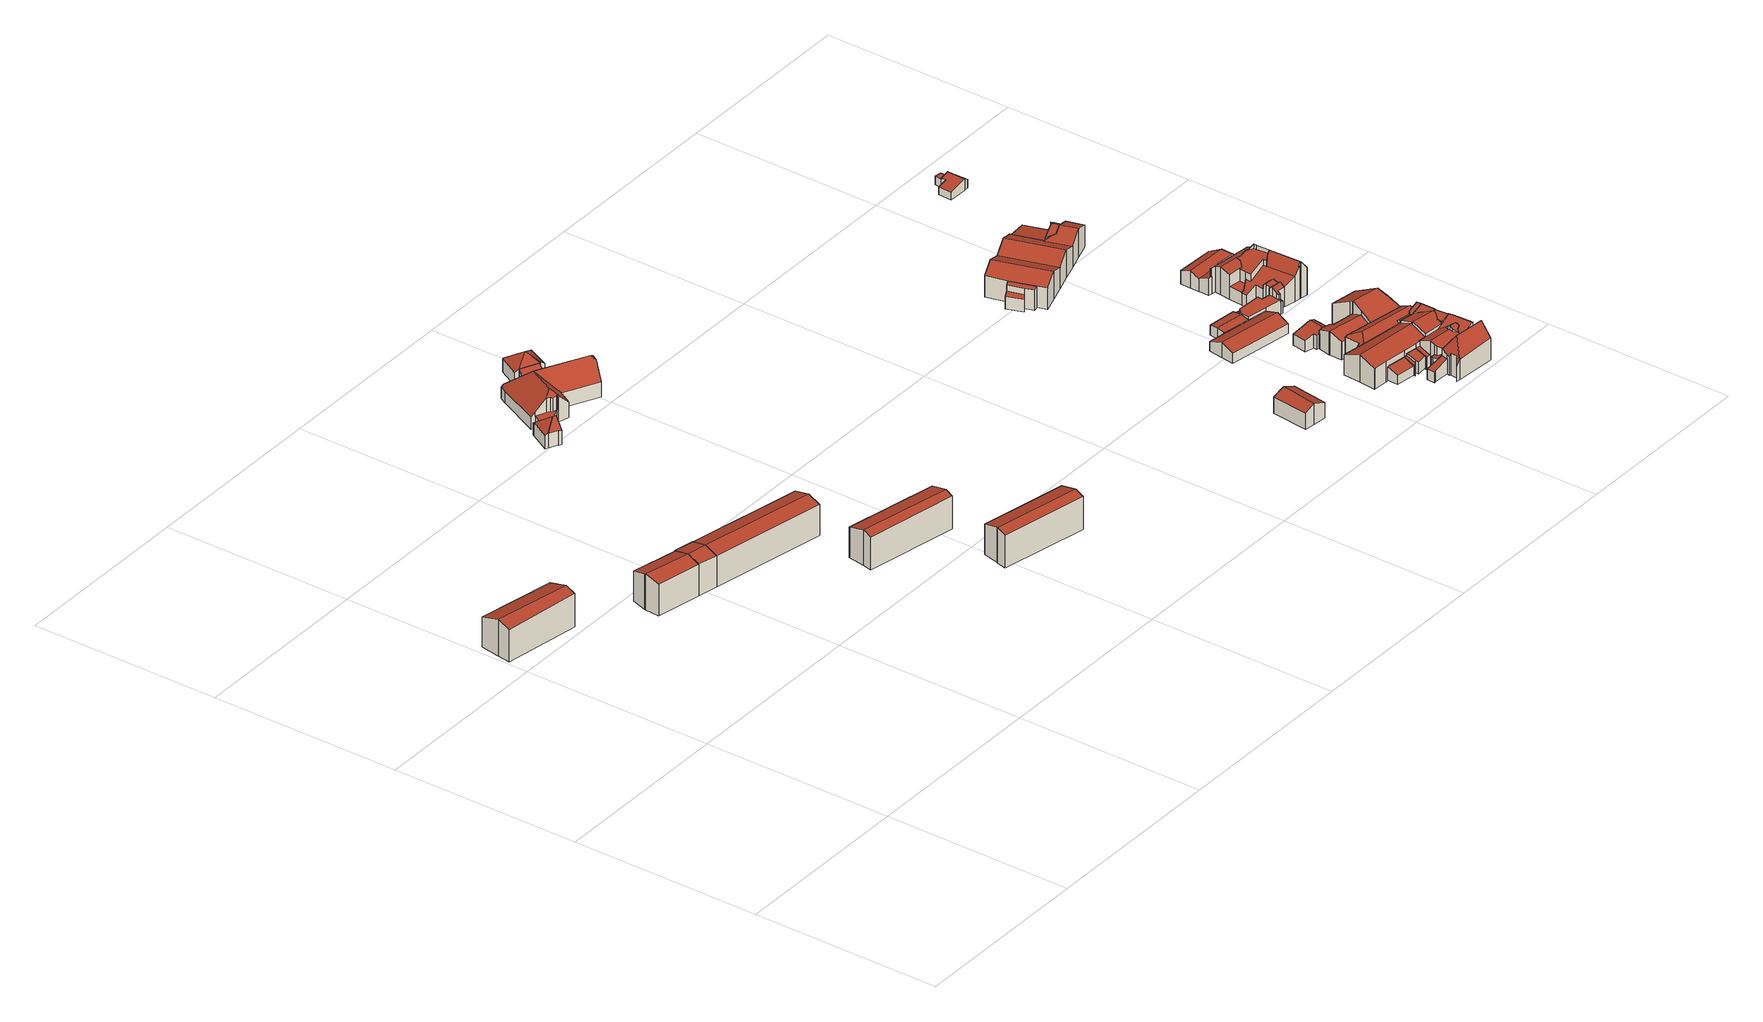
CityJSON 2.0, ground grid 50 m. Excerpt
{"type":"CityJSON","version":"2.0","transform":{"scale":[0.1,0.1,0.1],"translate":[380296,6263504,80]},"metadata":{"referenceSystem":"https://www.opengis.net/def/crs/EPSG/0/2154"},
"CityObjects":{
"building1":{"type":"Building","attributes":{"b3_dak_type":"slanted","b3_h_dak_50p":89.85,"b3_h_dak_70p":90.11,"b3_h_dak_max":90.6,"b3_h_dak_min":88.65,"b3_h_maaiveld":80.75,"b3_kas_warenhuis":false,"b3_reconstructie_onvolledig":false,"b3_rmse_lod12":0.536,"b3_rmse_lod13":0.536,"b3_rmse_lod22":0.023,"b3_val3dity_lod12":"[]","b3_val3dity_lod13":"[]","b3_val3dity_lod22":"[]","b3_volume_lod12":1603.75,"b3_volume_lod13":1603.75,"b3_volume_lod22":1550.8,"oorspronkelijkbouwjaar":2000},"children":["building1-1"]},
"building1-1":{"type":"BuildingPart","parents":["building1"],"geometry":[{"type":"Solid","lod":"2.2","boundaries":[[[[0,1,2,3,4,5]],[[6,0,5,7]],[[8,3,2,9]],[[10,4,3,8]],[[7,5,4,10]],[[9,2,1,11]],[[11,1,0,6]],[[9,7,10,8]],[[11,6,7,9]]]],"semantics":{"surfaces":[{"type":"GroundSurface"},{"type":"WallSurface","on_footprint_edge":true},{"type":"RoofSurface"}],"values":[[0,1,1,1,1,1,1,2,2]]}}]},
"building2":{"type":"Building","attributes":{"b3_dak_type":"slanted","b3_h_dak_50p":89.75,"b3_h_dak_70p":89.97,"b3_h_dak_max":90.43,"b3_h_dak_min":88.82,"b3_h_maaiveld":80.82,"b3_kas_warenhuis":false,"b3_reconstructie_onvolledig":false,"b3_rmse_lod12":0.431,"b3_rmse_lod13":0.431,"b3_rmse_lod22":0.0306,"b3_val3dity_lod12":"[]","b3_val3dity_lod13":"[]","b3_val3dity_lod22":"[104]","b3_volume_lod12":926.95,"b3_volume_lod13":926.95,"b3_volume_lod22":902.23,"oorspronkelijkbouwjaar":2000},"children":["building2-1"]},
"building2-1":{"type":"BuildingPart","parents":["building2"],"geometry":[{"type":"Solid","lod":"2.2","boundaries":[[[[12,13,14,15,16,17,18]],[[19,16,15,20]],[[20,15,14,21]],[[21,14,13,22]],[[23,17,16,19]],[[24,18,17,23]],[[25,12,18,24]],[[22,13,12,25]],[[22,19,20,21]],[[22,25,24,23,19]]]],"semantics":{"surfaces":[{"type":"GroundSurface"},{"type":"WallSurface","on_footprint_edge":true},{"type":"RoofSurface"}],"values":[[0,1,1,1,1,1,1,1,2,2]]}}]},
"building3":{"type":"Building","attributes":{"b3_dak_type":"slanted","b3_h_dak_50p":89.7,"b3_h_dak_70p":89.94,"b3_h_dak_max":90.43,"b3_h_dak_min":88.88,"b3_h_maaiveld":80.84,"b3_kas_warenhuis":false,"b3_reconstructie_onvolledig":false,"b3_rmse_lod12":0.455,"b3_rmse_lod13":0.455,"b3_rmse_lod22":0.0279,"b3_val3dity_lod12":"[]","b3_val3dity_lod13":"[]","b3_val3dity_lod22":"[]","b3_volume_lod12":397.28,"b3_volume_lod13":397.28,"b3_volume_lod22":386.37,"oorspronkelijkbouwjaar":2000},"children":["building3-1"]},
"building3-1":{"type":"BuildingPart","parents":["building3"],"geometry":[{"type":"Solid","lod":"2.2","boundaries":[[[[14,13,26,27,28,29]],[[22,13,14,30]],[[30,14,29,31]],[[31,29,28,32]],[[33,26,13,22]],[[34,27,26,33]],[[32,28,27,34]],[[32,22,30,31]],[[32,34,33,22]]]],"semantics":{"surfaces":[{"type":"GroundSurface"},{"type":"WallSurface","on_footprint_edge":true},{"type":"RoofSurface"}],"values":[[0,1,1,1,1,1,1,2,2]]}}]},
"building4":{"type":"Building","attributes":{"b3_dak_type":"slanted","b3_h_dak_50p":89.74,"b3_h_dak_70p":89.98,"b3_h_dak_max":90.43,"b3_h_dak_min":88.82,"b3_h_maaiveld":80.87,"b3_kas_warenhuis":false,"b3_reconstructie_onvolledig":false,"b3_rmse_lod12":0.425,"b3_rmse_lod13":0.425,"b3_rmse_lod22":0.0261,"b3_val3dity_lod12":"[]","b3_val3dity_lod13":"[]","b3_val3dity_lod22":"[]","b3_volume_lod12":2293.66,"b3_volume_lod13":2293.66,"b3_volume_lod22":2231.55,"oorspronkelijkbouwjaar":2000},"children":["building4-1"]},
"building4-1":{"type":"BuildingPart","parents":["building4"],"geometry":[{"type":"Solid","lod":"2.2","boundaries":[[[[35,36,37,38,39,40]],[[32,36,35,31]],[[31,35,40,41]],[[41,40,39,42]],[[43,37,36,32]],[[44,38,37,43]],[[42,39,38,44]],[[42,32,31,41]],[[42,44,43,32]]]],"semantics":{"surfaces":[{"type":"GroundSurface"},{"type":"WallSurface","on_footprint_edge":true},{"type":"RoofSurface"}],"values":[[0,1,1,1,1,1,1,2,2]]}}]},
"building5":{"type":"Building","attributes":{"b3_dak_type":"slanted","b3_h_dak_50p":90,"b3_h_dak_70p":90.2,"b3_h_dak_max":90.57,"b3_h_dak_min":89.04,"b3_h_maaiveld":80.98,"b3_kas_warenhuis":false,"b3_reconstructie_onvolledig":false,"b3_rmse_lod12":0.409,"b3_rmse_lod13":0.409,"b3_rmse_lod22":0.0279,"b3_val3dity_lod12":"[]","b3_val3dity_lod13":"[]","b3_val3dity_lod22":"[]","b3_volume_lod12":1584.58,"b3_volume_lod13":1584.58,"b3_volume_lod22":1542.2,"oorspronkelijkbouwjaar":2000},"children":["building5-1"]},
"building5-1":{"type":"BuildingPart","parents":["building5"],"geometry":[{"type":"Solid","lod":"2.2","boundaries":[[[[45,46,47,48,49,50]],[[51,50,49,52]],[[53,48,47,54]],[[52,49,48,53]],[[55,45,50,51]],[[54,47,46,56]],[[56,46,45,55]],[[53,57,55,51,52]],[[56,55,57,53,54]]]],"semantics":{"surfaces":[{"type":"GroundSurface"},{"type":"WallSurface","on_footprint_edge":true},{"type":"RoofSurface"}],"values":[[0,1,1,1,1,1,1,2,2]]}}]},
"building6":{"type":"Building","attributes":{"b3_dak_type":"slanted","b3_h_dak_50p":90.12,"b3_h_dak_70p":90.33,"b3_h_dak_max":90.73,"b3_h_dak_min":89.11,"b3_h_maaiveld":81.15,"b3_kas_warenhuis":false,"b3_reconstructie_onvolledig":false,"b3_rmse_lod12":0.41,"b3_rmse_lod13":0.41,"b3_rmse_lod22":0.0305,"b3_val3dity_lod12":"[]","b3_val3dity_lod13":"[]","b3_val3dity_lod22":"[]","b3_volume_lod12":1547.23,"b3_volume_lod13":1547.23,"b3_volume_lod22":1504.89,"oorspronkelijkbouwjaar":2000},"children":["building6-1"]},
"building6-1":{"type":"BuildingPart","parents":["building6"],"geometry":[{"type":"Solid","lod":"2.2","boundaries":[[[[58,59,60,61,62,63,64]],[[65,62,61,66]],[[67,63,62,65]],[[68,60,59,69]],[[66,61,60,68]],[[69,59,58,70]],[[71,64,63,67]],[[70,58,64,71]],[[69,70,65,66,68]],[[70,71,67,65]]]],"semantics":{"surfaces":[{"type":"GroundSurface"},{"type":"WallSurface","on_footprint_edge":true},{"type":"RoofSurface"}],"values":[[0,1,1,1,1,1,1,1,2,2]]}}]},
"building7":{"type":"Building","attributes":{"b3_dak_type":"slanted","b3_h_dak_50p":86.39,"b3_h_dak_70p":87.52,"b3_h_dak_max":89.78,"b3_h_dak_min":83.63,"b3_h_maaiveld":80.71,"b3_kas_warenhuis":false,"b3_reconstructie_onvolledig":false,"b3_rmse_lod12":1.81,"b3_rmse_lod13":1.81,"b3_rmse_lod22":0.047,"b3_val3dity_lod12":"[]","b3_val3dity_lod13":"[]","b3_val3dity_lod22":"[]","b3_volume_lod12":1945.61,"b3_volume_lod13":1945.61,"b3_volume_lod22":1663.06,"oorspronkelijkbouwjaar":2000},"children":["building7-1"]},
"building7-1":{"type":"BuildingPart","parents":["building7"],"geometry":[{"type":"Solid","lod":"2.2","boundaries":[[[[72,73,74,75,76,77,78,79,80,81,82,83,84,85,86,87,88,89,90,91,92,93,94,95,96,97,98]],[[99,97,96,100]],[[101,102,103,104]],[[105,106,102,101]],[[107,93,92,108]],[[104,103,77,76,109]],[[100,96,95,110]],[[111,112,94,93,107]],[[110,95,94,112]],[[113,74,73,114]],[[115,75,74,113]],[[116,117,118,119]],[[120,72,98,121]],[[122,81,80,123]],[[123,80,79,124]],[[108,92,91,125]],[[125,91,90,117,116]],[[117,90,89,126]],[[126,89,88,127]],[[124,79,78,128]],[[112,111,129]],[[109,76,75,115]],[[119,118,130,131]],[[128,78,77,103]],[[132,133,134]],[[131,130,135,136]],[[121,98,97,99]],[[137,86,85,133,132]],[[133,85,84,138]],[[138,84,83,139]],[[140,87,86,137]],[[127,88,87,140]],[[114,73,72,120]],[[136,135,106,105]],[[139,83,82,141]],[[141,82,81,122]],[[142,129,111,107,108,125,116,119,143]],[[136,105,101,144,143,119,131]],[[143,144,101,104,109,115,113,142]],[[140,137,132,134,145]],[[127,140,145,122,123,124,126]],[[142,146,99,100,110,112,129]],[[120,146,142,113,114]],[[146,120,121,99]],[[106,135,130,118,117,126,124,128,103,102]],[[141,122,145,134,133,138,139]]]],"semantics":{"surfaces":[{"type":"GroundSurface"},{"type":"WallSurface","on_footprint_edge":true},{"type":"WallSurface","on_footprint_edge":false},{"type":"RoofSurface"}],"values":[[0,1,2,2,1,1,1,1,1,1,1,2,1,1,1,1,1,1,1,1,2,1,2,1,2,2,1,1,1,1,1,1,1,2,1,1,3,3,3,3,3,3,3,3,3,3]]}}]},
"building8":{"type":"Building","attributes":{"b3_dak_type":"slanted","b3_h_dak_50p":83.78,"b3_h_dak_70p":84.26,"b3_h_dak_max":84.95,"b3_h_dak_min":83.59,"b3_h_maaiveld":80.73,"b3_kas_warenhuis":false,"b3_reconstructie_onvolledig":false,"b3_rmse_lod12":0.512,"b3_rmse_lod13":0.512,"b3_rmse_lod22":0.119,"b3_val3dity_lod12":"[]","b3_val3dity_lod13":"[]","b3_val3dity_lod22":"[]","b3_volume_lod12":53.33,"b3_volume_lod13":53.33,"b3_volume_lod22":48.58,"oorspronkelijkbouwjaar":2000},"children":["building8-1"]},
"building8-1":{"type":"BuildingPart","parents":["building8"],"geometry":[{"type":"Solid","lod":"2.2","boundaries":[[[[147,148,149,150,151,152,153,154,155]],[[156,155,154,157]],[[157,154,153,158]],[[159,152,151,160]],[[160,151,150,161]],[[162,147,155,156]],[[158,153,152,159]],[[163,148,147,162]],[[164,149,148,163]],[[161,150,149,164]],[[163,162,156,157,158]],[[161,164,163,158,159,160]]]],"semantics":{"surfaces":[{"type":"GroundSurface"},{"type":"WallSurface","on_footprint_edge":true},{"type":"RoofSurface"}],"values":[[0,1,1,1,1,1,1,1,1,1,2,2]]}}]},
"building9":{"type":"Building","attributes":{"b3_dak_type":"slanted","b3_h_dak_50p":85.19,"b3_h_dak_70p":85.64,"b3_h_dak_max":87.09,"b3_h_dak_min":83.92,"b3_h_maaiveld":80.57,"b3_kas_warenhuis":false,"b3_reconstructie_onvolledig":false,"b3_rmse_lod12":0.804,"b3_rmse_lod13":0.804,"b3_rmse_lod22":0.0378,"b3_val3dity_lod12":"[]","b3_val3dity_lod13":"[]","b3_val3dity_lod22":"[]","b3_volume_lod12":232.22,"b3_volume_lod13":232.22,"b3_volume_lod22":216.33,"oorspronkelijkbouwjaar":2000},"children":["building9-1"]},
"building9-1":{"type":"BuildingPart","parents":["building9"],"geometry":[{"type":"Solid","lod":"2.2","boundaries":[[[[165,166,167,168,169,170,171,172,173,174,175,176,177]],[[157,174,173,156]],[[156,173,172,178]],[[178,179,180]],[[181,175,174,157]],[[182,171,170,183]],[[179,178,172,171,182]],[[184,185,169,168,186]],[[183,170,169,185]],[[187,167,166,188]],[[189,185,184]],[[186,168,167,187]],[[190,176,175,181]],[[191,177,176,190]],[[192,165,177,191]],[[188,166,165,192]],[[193,189,157,156,178,180]],[[185,189,193,180,179,182,183]],[[189,194,191,190,181,157]],[[188,192,191,194,189,184,186,187]]]],"semantics":{"surfaces":[{"type":"GroundSurface"},{"type":"WallSurface","on_footprint_edge":true},{"type":"WallSurface","on_footprint_edge":false},{"type":"RoofSurface"}],"values":[[0,1,1,2,1,1,1,1,1,1,2,1,1,1,1,1,3,3,3,3]]}}]},
"building10":{"type":"Building","attributes":{"b3_dak_type":"slanted","b3_h_dak_50p":85.9,"b3_h_dak_70p":86.16,"b3_h_dak_max":86.71,"b3_h_dak_min":85.14,"b3_h_maaiveld":81.01,"b3_kas_warenhuis":false,"b3_reconstructie_onvolledig":false,"b3_rmse_lod12":0.462,"b3_rmse_lod13":0.462,"b3_rmse_lod22":0.0411,"b3_val3dity_lod12":"[]","b3_val3dity_lod13":"[]","b3_val3dity_lod22":"[]","b3_volume_lod12":320.37,"b3_volume_lod13":320.37,"b3_volume_lod22":306.25,"oorspronkelijkbouwjaar":2000},"children":["building10-1"]},
"building10-1":{"type":"BuildingPart","parents":["building10"],"geometry":[{"type":"Solid","lod":"2.2","boundaries":[[[[195,196,197,198,199,200,201]],[[202,197,196,203]],[[204,198,197,202]],[[203,196,195,205]],[[206,199,198,204]],[[207,200,199,206]],[[205,195,201,208]],[[208,201,200,207]],[[203,205,204,202]],[[208,207,206,204,205]]]],"semantics":{"surfaces":[{"type":"GroundSurface"},{"type":"WallSurface","on_footprint_edge":true},{"type":"RoofSurface"}],"values":[[0,1,1,1,1,1,1,1,2,2]]}}]},
"building11":{"type":"Building","attributes":{"b3_dak_type":"slanted","b3_h_dak_50p":85.86,"b3_h_dak_70p":86,"b3_h_dak_max":86.23,"b3_h_dak_min":83.56,"b3_h_maaiveld":80.37,"b3_kas_warenhuis":false,"b3_reconstructie_onvolledig":false,"b3_rmse_lod12":1.4,"b3_rmse_lod13":1.4,"b3_rmse_lod22":0.0794,"b3_val3dity_lod12":"[]","b3_val3dity_lod13":"[]","b3_val3dity_lod22":"[]","b3_volume_lod12":78.24,"b3_volume_lod13":78.24,"b3_volume_lod22":66.06,"oorspronkelijkbouwjaar":2000},"children":["building11-1"]},
"building11-1":{"type":"BuildingPart","parents":["building11"],"geometry":[{"type":"Solid","lod":"2.2","boundaries":[[[[209,210,211,212,213,214,215]],[[216,210,209,217]],[[217,209,215,218,219]],[[219,218,220,221]],[[222,211,210,216]],[[221,220,212,211,222]],[[218,215,214,223]],[[224,213,212,220]],[[223,214,213,224]],[[221,222,216,217,219]],[[223,224,220,218]]]],"semantics":{"surfaces":[{"type":"GroundSurface"},{"type":"WallSurface","on_footprint_edge":true},{"type":"WallSurface","on_footprint_edge":false},{"type":"RoofSurface"}],"values":[[0,1,1,2,1,1,1,1,1,3,3]]}}]},
"building12":{"type":"Building","attributes":{"b3_dak_type":"slanted","b3_h_dak_50p":84.7,"b3_h_dak_70p":84.9,"b3_h_dak_max":86.8,"b3_h_dak_min":83.96,"b3_h_maaiveld":81.57,"b3_kas_warenhuis":false,"b3_reconstructie_onvolledig":false,"b3_rmse_lod12":0.685,"b3_rmse_lod13":0.685,"b3_rmse_lod22":0.442,"b3_val3dity_lod12":"[]","b3_val3dity_lod13":"[]","b3_val3dity_lod22":"[]","b3_volume_lod12":52.36,"b3_volume_lod13":52.36,"b3_volume_lod22":48.82,"oorspronkelijkbouwjaar":2000},"children":["building12-1"]},
"building12-1":{"type":"BuildingPart","parents":["building12"],"geometry":[{"type":"Solid","lod":"2.2","boundaries":[[[[225,226,227,228]],[[229,227,226,230]],[[231,228,227,229]],[[232,225,228,231]],[[230,226,225,232]],[[230,232,231,229]]]],"semantics":{"surfaces":[{"type":"GroundSurface"},{"type":"WallSurface","on_footprint_edge":true},{"type":"RoofSurface"}],"values":[[0,1,1,1,1,2]]}}]},
"building13":{"type":"Building","attributes":{"b3_dak_type":"slanted","b3_h_dak_50p":84.26,"b3_h_dak_70p":84.56,"b3_h_dak_max":85.07,"b3_h_dak_min":82.14,"b3_h_maaiveld":80.96,"b3_kas_warenhuis":false,"b3_reconstructie_onvolledig":false,"b3_rmse_lod12":0.533,"b3_rmse_lod13":0.533,"b3_rmse_lod22":0.0945,"b3_val3dity_lod12":"[]","b3_val3dity_lod13":"[]","b3_val3dity_lod22":"[]","b3_volume_lod12":460.98,"b3_volume_lod13":460.98,"b3_volume_lod22":425.82,"oorspronkelijkbouwjaar":2000},"children":["building13-1"]},
"building13-1":{"type":"BuildingPart","parents":["building13"],"geometry":[{"type":"Solid","lod":"2.2","boundaries":[[[[233,234,235,236,237,238,239,240]],[[241,238,237,242]],[[243,240,239,244]],[[245,233,240,243]],[[244,239,238,241]],[[242,237,236,246]],[[246,236,235,247]],[[247,235,234,248]],[[248,234,233,245]],[[243,249,247,248,245]],[[247,249,243,244,241,242,246]]]],"semantics":{"surfaces":[{"type":"GroundSurface"},{"type":"WallSurface","on_footprint_edge":true},{"type":"RoofSurface"}],"values":[[0,1,1,1,1,1,1,1,1,2,2]]}}]},
"building14":{"type":"Building","attributes":{"b3_dak_type":"slanted","b3_h_dak_50p":85.01,"b3_h_dak_70p":85.27,"b3_h_dak_max":85.8,"b3_h_dak_min":83.94,"b3_h_maaiveld":81.54,"b3_kas_warenhuis":false,"b3_reconstructie_onvolledig":false,"b3_rmse_lod12":0.504,"b3_rmse_lod13":0.504,"b3_rmse_lod22":0.033,"b3_val3dity_lod12":"[]","b3_val3dity_lod13":"[]","b3_val3dity_lod22":"[]","b3_volume_lod12":41.9,"b3_volume_lod13":41.9,"b3_volume_lod22":39.46,"oorspronkelijkbouwjaar":2000},"children":["building14-1"]},
"building14-1":{"type":"BuildingPart","parents":["building14"],"geometry":[{"type":"Solid","lod":"2.2","boundaries":[[[[250,251,252,253,254,255,256,257]],[[258,257,256,259]],[[231,253,252,260]],[[260,252,251,261]],[[259,256,255,262]],[[263,250,257,258]],[[262,255,254,264,265]],[[264,254,253,231]],[[266,261,251,250,263]],[[265,264,261,266]],[[261,264,231,260]],[[265,266,263,258,259,262]]]],"semantics":{"surfaces":[{"type":"GroundSurface"},{"type":"WallSurface","on_footprint_edge":true},{"type":"WallSurface","on_footprint_edge":false},{"type":"RoofSurface"}],"values":[[0,1,1,1,1,1,1,1,1,2,3,3]]}}]},
"building15":{"type":"Building","attributes":{"b3_dak_type":"multiple horizontal","b3_h_dak_50p":83.91,"b3_h_dak_70p":84.03,"b3_h_dak_max":84.7,"b3_h_dak_min":83.61,"b3_h_maaiveld":81.09,"b3_kas_warenhuis":false,"b3_reconstructie_onvolledig":false,"b3_rmse_lod12":0.205,"b3_rmse_lod13":0.205,"b3_rmse_lod22":0.108,"b3_val3dity_lod12":"[]","b3_val3dity_lod13":"[]","b3_val3dity_lod22":"[]","b3_volume_lod12":100.67,"b3_volume_lod13":100.67,"b3_volume_lod22":96.22,"oorspronkelijkbouwjaar":2000},"children":["building15-1"]},
"building15-1":{"type":"BuildingPart","parents":["building15"],"geometry":[{"type":"Solid","lod":"2.2","boundaries":[[[[267,268,269,270,271,272,273,274]],[[275,273,272,276]],[[276,272,271,277]],[[278,268,267,279]],[[280,269,268,278]],[[281,270,269,280]],[[279,267,274,282]],[[282,274,273,275]],[[277,271,270,281]],[[277,282,275,276]],[[277,281,280,278,279,282]]]],"semantics":{"surfaces":[{"type":"GroundSurface"},{"type":"WallSurface","on_footprint_edge":true},{"type":"RoofSurface"}],"values":[[0,1,1,1,1,1,1,1,1,2,2]]}}]},
"building16":{"type":"Building","attributes":{"b3_dak_type":"slanted","b3_h_dak_50p":88.03,"b3_h_dak_70p":88.4,"b3_h_dak_max":89.22,"b3_h_dak_min":86.72,"b3_h_maaiveld":81.29,"b3_kas_warenhuis":false,"b3_reconstructie_onvolledig":false,"b3_rmse_lod12":0.703,"b3_rmse_lod13":0.703,"b3_rmse_lod22":0.0426,"b3_val3dity_lod12":"[]","b3_val3dity_lod13":"[]","b3_val3dity_lod22":"[]","b3_volume_lod12":1393.1,"b3_volume_lod13":1393.1,"b3_volume_lod22":1324.88,"oorspronkelijkbouwjaar":2000},"children":["building16-1"]},
"building16-1":{"type":"BuildingPart","parents":["building16"],"geometry":[{"type":"Solid","lod":"2.2","boundaries":[[[[283,284,285,286,287,288,289,290,291,292,293,294,295,296,297]],[[298,291,290,299]],[[300,292,291,298]],[[301,293,292,300]],[[302,303,304]],[[305,306,304]],[[299,290,289,307]],[[307,289,288,308]],[[309,310,308,311]],[[312,313,287,286,314]],[[315,316,310,309]],[[317,318,285,284,319]],[[320,295,294,321]],[[322,296,295,320]],[[321,294,293,301]],[[323,283,297,324,325]],[[311,308,288,287,313]],[[326,313,312]],[[324,297,296,322]],[[327,328,318,317]],[[314,286,285,318]],[[319,284,283,323,329]],[[325,324,316,315]],[[330,328,327]],[[329,323,306,305]],[[330,303,302]],[[330,302,309,311,313,326,331]],[[316,321,301,300,298,299,307,308,310]],[[306,323,325,315,309,302,304]],[[330,331,326,312,314,318,328]],[[303,330,327,317,319,329,305,304]],[[321,316,324,322,320]]]],"semantics":{"surfaces":[{"type":"GroundSurface"},{"type":"WallSurface","on_footprint_edge":true},{"type":"WallSurface","on_footprint_edge":false},{"type":"RoofSurface"}],"values":[[0,1,1,1,2,2,1,1,2,1,2,1,1,1,1,1,1,2,1,2,1,1,2,2,2,2,3,3,3,3,3,3]]}}]},
"building17":{"type":"Building","attributes":{"b3_dak_type":"slanted","b3_h_dak_50p":88.36,"b3_h_dak_70p":89.38,"b3_h_dak_max":91.12,"b3_h_dak_min":84.18,"b3_h_maaiveld":81.36,"b3_kas_warenhuis":false,"b3_reconstructie_onvolledig":false,"b3_rmse_lod12":2.1,"b3_rmse_lod13":1.32,"b3_rmse_lod22":0.352,"b3_val3dity_lod12":"[]","b3_val3dity_lod13":"[]","b3_val3dity_lod22":"[102,201]","b3_volume_lod12":513.36,"b3_volume_lod13":482.85,"b3_volume_lod22":-4786.1,"oorspronkelijkbouwjaar":2000},"children":["building17-1"]},
"building17-1":{"type":"BuildingPart","parents":["building17"],"geometry":[{"type":"Solid","lod":"2.2","boundaries":[[[[332,333,334,335,336,337,338,339,340,341,342,343,344,345,346]],[[347,346,345,348]],[[349,350,341,340,351]],[[352,344,343,353]],[[353,343,342,354]],[[355,336,335,356]],[[348,345,344,352]],[[357,334,333,358]],[[359,360,350,349]],[[354,342,341,350]],[[361,337,336,355,362]],[[363,338,337,361]],[[356,335,334,357]],[[351,340,339,364]],[[364,339,338,363]],[[365,332,346,347]],[[366,365,360,359]],[[358,333,332,365,366]],[[362,355,367]],[[362,367,368,359,349,351,364,363,361]],[[360,365,347,348,352,353,354,350]],[[358,366,359,368,357]],[[367,355,356,357,368]]]],"semantics":{"surfaces":[{"type":"GroundSurface"},{"type":"WallSurface","on_footprint_edge":true},{"type":"WallSurface","on_footprint_edge":false},{"type":"RoofSurface"}],"values":[[0,1,1,1,1,1,1,1,2,1,1,1,1,1,1,1,2,1,2,3,3,3,3]]}}]},
"building18":{"type":"Building","attributes":{"b3_dak_type":"slanted","b3_h_dak_50p":87.49,"b3_h_dak_70p":87.7,"b3_h_dak_max":89.33,"b3_h_dak_min":86.68,"b3_h_maaiveld":81.22,"b3_kas_warenhuis":false,"b3_reconstructie_onvolledig":false,"b3_rmse_lod12":0.421,"b3_rmse_lod13":0.421,"b3_rmse_lod22":0.0387,"b3_val3dity_lod12":"[]","b3_val3dity_lod13":"[]","b3_val3dity_lod22":"[]","b3_volume_lod12":598.79,"b3_volume_lod13":598.79,"b3_volume_lod22":582.26,"oorspronkelijkbouwjaar":2000},"children":["building18-1"]},
"building18-1":{"type":"BuildingPart","parents":["building18"],"geometry":[{"type":"Solid","lod":"2.2","boundaries":[[[[369,370,371,372,373,374,375,376,377,378,379,380]],[[319,369,380,381,382]],[[383,377,376,384]],[[384,376,375,385]],[[386,373,372,387]],[[388,389,390]],[[391,392,390]],[[387,372,371,393]],[[381,380,379,394]],[[382,381,392,391]],[[385,375,374,395]],[[394,379,378,396]],[[393,397,398]],[[396,378,377,383]],[[395,374,373,386]],[[389,370,369,319]],[[397,393,371,370,389,388]],[[399,383,384,385,395,386,387,400]],[[394,401,399,400,387,393,398,392,381]],[[389,319,382,391,390]],[[399,401,394,396,383]],[[397,388,390,392,398]]]],"semantics":{"surfaces":[{"type":"GroundSurface"},{"type":"WallSurface","on_footprint_edge":true},{"type":"WallSurface","on_footprint_edge":false},{"type":"RoofSurface"}],"values":[[0,1,1,1,1,2,2,1,1,2,1,1,2,1,1,1,1,3,3,3,3,3]]}}]},
"building19":{"type":"Building","attributes":{"b3_dak_type":"slanted","b3_h_dak_50p":87.93,"b3_h_dak_70p":88.26,"b3_h_dak_max":89.79,"b3_h_dak_min":84.59,"b3_h_maaiveld":81.32,"b3_kas_warenhuis":false,"b3_reconstructie_onvolledig":false,"b3_rmse_lod12":0.985,"b3_rmse_lod13":0.985,"b3_rmse_lod22":0.261,"b3_val3dity_lod12":"[]","b3_val3dity_lod13":"[]","b3_val3dity_lod22":"[104]","b3_volume_lod12":485.68,"b3_volume_lod13":485.68,"b3_volume_lod22":455.88,"oorspronkelijkbouwjaar":2000},"children":["building19-1"]},
"building19-1":{"type":"BuildingPart","parents":["building19"],"geometry":[{"type":"Solid","lod":"2.2","boundaries":[[[[402,403,404,405,289,406,407,286,408,409,410,411,412,413,414]],[[415,409,408,416]],[[417,286,407,418]],[[419,402,414,420]],[[420,414,413,421]],[[422,423,424]],[[425,412,411,426]],[[416,408,286,417]],[[427,405,404,428]],[[428,404,403,429]],[[430,431,426,432]],[[433,434,410,409,415]],[[435,436,422]],[[421,413,412,425]],[[437,289,405,427]],[[438,406,289,437]],[[435,439,440]],[[441,434,433]],[[432,426,411,410,434]],[[442,438,429,443]],[[424,423,444,439]],[[445,446,447]],[[447,446,436,435]],[[448,449,450]],[[440,439,444,449,448]],[[451,452,445]],[[450,452,451]],[[453,419,431,430]],[[443,429,403,402,419,453]],[[418,407,406,438,442]],[[429,438,437,427,428]],[[424,439,435,422]],[[452,450,441,433,415,416,417,418,422,436,446,445]],[[450,451,445,447,435,440,448]],[[431,419,420,421,425,426]],[[443,453,430,432,434,441,450,449,444,423]],[[418,442,443,423,422]]]],"semantics":{"surfaces":[{"type":"GroundSurface"},{"type":"WallSurface","on_footprint_edge":true},{"type":"WallSurface","on_footprint_edge":false},{"type":"RoofSurface"}],"values":[[0,1,1,1,1,2,1,1,1,1,2,1,2,1,1,1,2,2,1,2,2,2,2,2,2,2,2,2,1,1,3,3,3,3,3,3,3]]}}]},
"building20":{"type":"Building","attributes":{"b3_dak_type":"slanted","b3_h_dak_50p":87.14,"b3_h_dak_70p":87.92,"b3_h_dak_max":89.75,"b3_h_dak_min":84.03,"b3_h_maaiveld":81.15,"b3_kas_warenhuis":false,"b3_reconstructie_onvolledig":false,"b3_rmse_lod12":1.57,"b3_rmse_lod13":1.57,"b3_rmse_lod22":0.116,"b3_val3dity_lod12":"[]","b3_val3dity_lod13":"[]","b3_val3dity_lod22":"[]","b3_volume_lod12":1267.77,"b3_volume_lod13":1267.77,"b3_volume_lod22":1120.62,"oorspronkelijkbouwjaar":2000},"children":["building20-1"]},
"building20-1":{"type":"BuildingPart","parents":["building20"],"geometry":[{"type":"Solid","lod":"2.2","boundaries":[[[[454,455,456,457,458,459,460,461,462,463,464,465,466,467,468,469,470,471,472,473,474,475,476,477]],[[478,473,472,479]],[[480,481,482,483]],[[484,485,474,473,478]],[[486,475,474,485]],[[487,465,464,488]],[[489,468,467,490,491]],[[490,467,466,492]],[[491,490,481,480]],[[492,466,465,487]],[[493,458,457,494]],[[494,457,456,495]],[[495,456,455,496]],[[497,498,499]],[[479,472,471,500]],[[500,471,470,501]],[[502,459,458,493]],[[488,464,463,503,504]],[[504,503,505,506]],[[503,463,462,507]],[[508,461,460,509]],[[509,460,459,502]],[[507,462,461,508]],[[501,470,469,510]],[[510,469,468,489]],[[511,454,477,512]],[[512,477,476,513]],[[513,476,475,486]],[[514,496,455,454,511]],[[515,516,496,514]],[[517,518,516,515]],[[519,520,498,521]],[[506,505,520,519]],[[521,498,497,518,517]],[[483,482,485,484]],[[510,489,491,480,522,500,501]],[[482,511,512,513,486,485]],[[508,499,498,520,505,503,507]],[[499,508,509,502,493,494,495,496,516,518,497]],[[483,484,478,479,500,522,480]],[[511,482,481,490,492,487,488,504,506,519,521,517,515,514]]]],"semantics":{"surfaces":[{"type":"GroundSurface"},{"type":"WallSurface","on_footprint_edge":true},{"type":"WallSurface","on_footprint_edge":false},{"type":"RoofSurface"}],"values":[[0,1,2,1,1,1,1,1,2,1,1,1,1,2,1,1,1,1,2,1,1,1,1,1,1,1,1,1,1,2,2,2,2,2,2,3,3,3,3,3,3]]}}]},
"building21":{"type":"Building","attributes":{"b3_dak_type":"slanted","b3_h_dak_50p":87.02,"b3_h_dak_70p":87.41,"b3_h_dak_max":88.19,"b3_h_dak_min":83.95,"b3_h_maaiveld":80.5,"b3_kas_warenhuis":false,"b3_reconstructie_onvolledig":false,"b3_rmse_lod12":0.676,"b3_rmse_lod13":0.646,"b3_rmse_lod22":0.128,"b3_val3dity_lod12":"[]","b3_val3dity_lod13":"[]","b3_val3dity_lod22":"[104]","b3_volume_lod12":2211.7,"b3_volume_lod13":2205.33,"b3_volume_lod22":2092.01,"oorspronkelijkbouwjaar":2000},"children":["building21-1"]},
"building21-1":{"type":"BuildingPart","parents":["building21"],"geometry":[{"type":"Solid","lod":"2.2","boundaries":[[[[523,524,525,526,527,528,529,530,531,532,533,534,535,536,537,538,539,540,541,542,543]],[[544,545,546]],[[547,542,541,548]],[[217,531,530,216]],[[216,530,529,549]],[[550,523,543,551]],[[548,541,540,545,544]],[[549,529,528,552]],[[553,554,533,532,555]],[[556,534,533,554]],[[557,527,526,558]],[[551,543,542,547]],[[559,524,523,550]],[[545,540,539,560]],[[560,539,538,561]],[[555,532,531,217]],[[558,526,525,562]],[[562,525,524,559]],[[563,536,535,564]],[[565,537,536,563,566]],[[564,535,534,556]],[[566,563,554,553]],[[561,538,537,565]],[[552,528,527,557]],[[559,550,551,547]],[[562,559,547,548,544,546]],[[558,565,566,557]],[[554,563,564,556]],[[561,565,558,562,546,545,560]],[[553,552,557,566]],[[552,553,555,217,216,549]]]],"semantics":{"surfaces":[{"type":"GroundSurface"},{"type":"WallSurface","on_footprint_edge":false},{"type":"WallSurface","on_footprint_edge":true},{"type":"RoofSurface"}],"values":[[0,1,2,2,2,2,2,2,2,2,2,2,2,2,2,2,2,2,2,2,2,1,2,2,3,3,3,3,3,3,3]]}}]},
"building22":{"type":"Building","attributes":{"b3_dak_type":"slanted","b3_h_dak_50p":85.79,"b3_h_dak_70p":87.5,"b3_h_dak_max":90.59,"b3_h_dak_min":83.22,"b3_h_maaiveld":80.51,"b3_kas_warenhuis":false,"b3_reconstructie_onvolledig":false,"b3_rmse_lod12":2.3,"b3_rmse_lod13":0.923,"b3_rmse_lod22":0.193,"b3_val3dity_lod12":"[]","b3_val3dity_lod13":"[]","b3_val3dity_lod22":"[201]","b3_volume_lod12":2010.55,"b3_volume_lod13":1731.8,"b3_volume_lod22":1622.6,"oorspronkelijkbouwjaar":2000},"children":["building22-1"]},
"building22-1":{"type":"BuildingPart","parents":["building22"],"geometry":[{"type":"Solid","lod":"2.2","boundaries":[[[[567,568,569,570,571,572,573,574,575,576,577,578,579,580,581,582,583,584,585,586,587,588,589,590,591,592,593,594,595,596,597,598,599,600,601,602,603,604,605,606,607,608,609]],[[610,584,583,611]],[[612,580,579,613]],[[614,593,592,615]],[[616,609,608,617,618]],[[619,620,572,571,621]],[[622,569,568,623,624]],[[624,623,625,626]],[[627,576,575,628,629]],[[630,631,632,633]],[[634,607,606,632]],[[635,581,580,612]],[[636,637,638,639]],[[640,641,642,637,636]],[[643,605,604,644]],[[645,585,584,610]],[[646,594,593,614]],[[647,590,589,648]],[[649,647,650,651]],[[652,588,587,653]],[[653,587,586,654]],[[655,656,657]],[[658,659,657]],[[660,600,599,655]],[[661,598,597,662]],[[648,589,588,652]],[[617,608,607,634]],[[663,591,590,647,649]],[[664,665,666,667]],[[668,615,592,591,663]],[[662,597,596,669]],[[669,596,595,670]],[[671,672,642,641]],[[644,604,603,672,671]],[[672,603,602,673]],[[674,570,569,622]],[[626,625,641,640]],[[654,586,585,645]],[[675,676,677,678]],[[679,680,681]],[[678,677,681]],[[682,683,684]],[[685,683,682]],[[686,687,688]],[[689,690,691]],[[629,628,691]],[[692,574,573,693]],[[670,595,594,646]],[[673,602,601,638]],[[694,578,577,695]],[[696,613,579,578,694]],[[697,698,699,700]],[[698,701,690,689]],[[702,703,704]],[[705,706,707,708]],[[706,705,709]],[[611,583,582,710]],[[628,575,574,692]],[[711,627,712,687,686]],[[695,577,576,627,711]],[[687,712,701,698,697]],[[659,658,713,714]],[[639,638,601,600,660]],[[621,571,570,674]],[[633,632,606,605,643]],[[618,617,631,630]],[[715,567,609,616]],[[623,568,567,715]],[[716,717,718,719]],[[717,716,720]],[[721,722,723]],[[714,713,722,721]],[[724,725,613,696]],[[710,582,581,635]],[[726,727,680,679]],[[700,699,727,726]],[[656,655,599,598,661]],[[693,573,572,620]],[[615,668,685]],[[703,702,728]],[[651,650,725,724]],[[729,730,620,619]],[[719,718,730,729]],[[708,707,731]],[[665,664,709]],[[732,733,676,675]],[[734,735,733,732]],[[667,666,735,734]],[[654,645,610,611]],[[673,638,637,642,672]],[[701,712,627,629,691,690]],[[639,660,655,657,659,626,640,636]],[[631,617,634,632]],[[623,715,616,618,630,633,643,644,671,641,625]],[[723,720,716,621,674,736]],[[714,721,723,736,674,622,624,626,659]],[[710,635,648,652,653,654,611]],[[728,702,737,695,711,686,688]],[[661,680,727,699,698,689,691,628,692,693,620,730,718,717,720,723,722,713,658,657,656]],[[725,650,647,648,635,612,613]],[[704,731,707,706,738,684,683,685,668,663,649,651,724,696,694,695,737,702]],[[719,729,619,621,716]],[[667,734,732,675,670,646,614,615,685,682,664]],[[709,664,682,684,738,706]],[[735,666,665,709,705,708,731,704,703,728,688,687,697,700,726,679,681,677,676,733]],[[680,661,662,669,670,675,678,681]]]],"semantics":{"surfaces":[{"type":"GroundSurface"},{"type":"WallSurface","on_footprint_edge":true},{"type":"WallSurface","on_footprint_edge":false},{"type":"RoofSurface"}],"values":[[0,1,1,1,1,1,1,2,1,2,1,1,2,2,1,1,1,1,2,1,1,2,2,1,1,1,1,1,2,1,1,1,2,1,1,1,2,1,2,2,2,2,2,2,2,2,1,1,1,1,1,2,2,2,2,2,1,1,2,1,2,2,1,1,1,2,1,1,2,2,2,2,2,1,2,2,1,1,2,2,2,2,2,2,2,2,2,2,3,3,3,3,3,3,3,3,3,3,3,3,3,3,3,3,3,3]]}}]},
"building23":{"type":"Building","attributes":{"b3_dak_type":"slanted","b3_h_dak_50p":84.8,"b3_h_dak_70p":85.28,"b3_h_dak_max":88.16,"b3_h_dak_min":82.74,"b3_h_maaiveld":81.08,"b3_kas_warenhuis":false,"b3_reconstructie_onvolledig":false,"b3_rmse_lod12":1.17,"b3_rmse_lod13":1.17,"b3_rmse_lod22":0.191,"b3_val3dity_lod12":"[]","b3_val3dity_lod13":"[]","b3_val3dity_lod22":"[]","b3_volume_lod12":309.64,"b3_volume_lod13":309.64,"b3_volume_lod22":295.6,"oorspronkelijkbouwjaar":2000},"children":["building23-1"]},
"building23-1":{"type":"BuildingPart","parents":["building23"],"geometry":[{"type":"Solid","lod":"2.2","boundaries":[[[[739,740,741,742,743,744,745,746]],[[548,743,742,547]],[[747,748,749,750]],[[750,749,744,743,548]],[[751,745,744,749]],[[752,747,753]],[[754,740,739,755]],[[756,757,748,747,752]],[[758,746,745,751]],[[759,760,761,762]],[[755,739,746,758]],[[547,742,741,763]],[[764,765,757,756]],[[762,761,765,764]],[[766,754,760,759]],[[763,741,740,754,766]],[[753,747,750,548,547]],[[760,754,755,758,751,749,748,757,765,761]],[[763,766,759,762,764,756,752,753,547]]]],"semantics":{"surfaces":[{"type":"GroundSurface"},{"type":"WallSurface","on_footprint_edge":true},{"type":"WallSurface","on_footprint_edge":false},{"type":"RoofSurface"}],"values":[[0,1,2,1,1,2,1,2,1,2,1,1,2,2,2,1,3,3,3]]}}]},
"building24":{"type":"Building","attributes":{"b3_dak_type":"multiple horizontal","b3_h_dak_50p":83.8,"b3_h_dak_70p":83.98,"b3_h_dak_max":84.32,"b3_h_dak_min":83.24,"b3_h_maaiveld":81.17,"b3_kas_warenhuis":false,"b3_reconstructie_onvolledig":false,"b3_rmse_lod12":0.39,"b3_rmse_lod13":0.39,"b3_rmse_lod22":0.0389,"b3_val3dity_lod12":"[]","b3_val3dity_lod13":"[]","b3_val3dity_lod22":"[]","b3_volume_lod12":69.03,"b3_volume_lod13":69.03,"b3_volume_lod22":63.09,"oorspronkelijkbouwjaar":2000},"children":["building24-1"]},
"building24-1":{"type":"BuildingPart","parents":["building24"],"geometry":[{"type":"Solid","lod":"2.2","boundaries":[[[[767,768,769,770,771,772,773,774,775,776]],[[777,771,770,778]],[[779,772,771,777]],[[780,773,772,779]],[[781,768,767,782]],[[782,767,776,783]],[[784,785,769,768,781]],[[783,776,775,786]],[[786,775,774,787]],[[788,780,785,784]],[[787,774,773,780,788]],[[778,770,769,785]],[[787,788,784,781,782,783,786]],[[778,785,780,779,777]]]],"semantics":{"surfaces":[{"type":"GroundSurface"},{"type":"WallSurface","on_footprint_edge":true},{"type":"WallSurface","on_footprint_edge":false},{"type":"RoofSurface"}],"values":[[0,1,1,1,1,1,1,1,1,2,1,1,3,3]]}}]},
"building25":{"type":"Building","attributes":{"b3_dak_type":"slanted","b3_h_dak_50p":83.9,"b3_h_dak_70p":84.05,"b3_h_dak_max":84.19,"b3_h_dak_min":83.56,"b3_h_maaiveld":81.36,"b3_kas_warenhuis":false,"b3_reconstructie_onvolledig":false,"b3_rmse_lod12":0.189,"b3_rmse_lod13":0.189,"b3_rmse_lod22":0.0173,"b3_val3dity_lod12":"[]","b3_val3dity_lod13":"[]","b3_val3dity_lod22":"[]","b3_volume_lod12":9.35,"b3_volume_lod13":9.35,"b3_volume_lod22":9.04,"oorspronkelijkbouwjaar":2000},"children":["building25-1"]},
"building25-1":{"type":"BuildingPart","parents":["building25"],"geometry":[{"type":"Solid","lod":"2.2","boundaries":[[[[789,790,791,792]],[[793,790,789,794]],[[795,791,790,793]],[[794,789,792,796]],[[796,792,791,795]],[[796,795,793,794]]]],"semantics":{"surfaces":[{"type":"GroundSurface"},{"type":"WallSurface","on_footprint_edge":true},{"type":"RoofSurface"}],"values":[[0,1,1,1,1,2]]}}]}
},
"vertices":[
[19,1139,7],[222,1098,7],[213,1047,7],[208,1020,7],[5,1053,7],[10,1088,7],[19,1139,88],[10,1088,105],[208,1020,96],[213,1047,105],[5,1053,93],[222,1098,88],
[490,948,8],[481,906,8],[474,871,8],[354,895,8],[357,932,8],[357,935,8],[370,976,8],[357,932,104],[354,895,92],[474,871,92],[481,906,103],[357,935,103],[370,976,89],[490,948,90],
[491,950,8],[544,939,8],[534,896,8],[526,860,8],[474,871,93],[526,860,92],[534,896,103],[491,950,90],[544,939,90],
[526,860,9],[534,896,9],[544,940,9],[847,877,9],[838,833,9],[831,798,9],[831,798,93],[838,833,103],[544,940,89],[847,877,90],
[789,645,10],[797,690,10],[1043,640,10],[1033,595,10],[1028,574,10],[784,621,10],[784,621,97],[1028,574,98],[1033,595,105],[1043,640,92],[789,645,105],[797,690,92],[907,621,105],
[1204,361,11],[1199,336,11],[968,383,11],[973,409,11],[975,408,11],[986,453,11],[1214,406,11],[975,408,106],[973,409,106],[986,453,92],[968,383,98],[1199,336,99],[1204,361,106],[1214,406,93],
[1025,1560,7],[1003,1530,7],[914,1575,7],[913,1574,7],[891,1538,7],[864,1546,7],[859,1548,7],[833,1536,7],[814,1527,7],[806,1511,7],[793,1486,7],[786,1489,7],[787,1490,7],[763,1502,7],[757,1505,7],[785,1557,7],[786,1560,7],[800,1553,7],[811,1573,7],[802,1577,7],[856,1691,7],[865,1707,7],[871,1704,7],[910,1688,7],[1053,1616,7],[1038,1579,7],[1037,1576,7],[1038,1579,80],[1053,1616,40],[863,1550,79],[863,1550,40],[864,1546,40],[864,1546,76],[860,1549,77],[860,1549,40],[865,1707,37],[856,1691,37],[891,1538,49],[910,1688,40],[871,1704,44],[871,1704,43],[914,1575,46],[1003,1530,46],[913,1574,46],[811,1573,49],[811,1573,40],[837,1561,40],[837,1561,78],[1025,1560,82],[1037,1576,79],[806,1511,68],[814,1527,54],[833,1536,40],[802,1577,39],[800,1553,40],[786,1560,40],[859,1548,40],[888,1653,81],[846,1557,40],[846,1557,78],[763,1502,47],[763,1502,46],[799,1515,67],[849,1552,40],[849,1552,75],[757,1505,42],[787,1490,46],[786,1489,45],[785,1557,43],[793,1486,45],[893,1638,92],[857,1568,92],[861,1557,84],[799,1515,68],[1021,1573,92],
[975,1671,7],[969,1674,7],[974,1670,7],[972,1663,7],[971,1660,7],[921,1683,7],[928,1695,7],[935,1708,7],[981,1686,7],[981,1686,49],[935,1708,49],[928,1695,37],[921,1683,37],[971,1660,36],[972,1663,36],[975,1671,36],[969,1674,36],[974,1670,36],
[972,1766,6],[987,1744,6],[1013,1745,6],[1019,1741,6],[1016,1734,6],[1017,1735,6],[993,1680,6],[983,1685,6],[981,1686,6],[935,1708,6],[926,1714,6],[955,1769,6],[957,1769,6],[983,1685,49],[983,1685,52],[978,1705,62],[926,1714,40],[993,1680,43],[1017,1735,45],[1016,1734,46],[1016,1734,45],[1019,1741,40],[1013,1745,39],[987,1744,49],[973,1720,71],[955,1769,41],[957,1769,42],[972,1766,39],[978,1706,63],[967,1739,60],
[1867,270,10],[1901,265,10],[1887,170,10],[1853,174,10],[1824,177,10],[1836,273,10],[1837,275,10],[1887,170,52],[1901,265,52],[1853,174,66],[1867,270,66],[1824,177,53],[1836,273,53],[1837,275,53],
[1856,1028,4],[1877,963,4],[1866,960,4],[1858,984,4],[1847,975,4],[1831,1017,4],[1845,1023,4],[1877,963,62],[1856,1028,62],[1845,1023,42],[1845,1023,58],[1858,984,42],[1858,984,58],[1866,960,58],[1831,1017,37],[1847,975,37],
[2140,108,16],[2087,114,16],[2088,144,16],[2143,137,16],[2088,144,52],[2087,114,40],[2143,137,52],[2140,108,40],
[2118,441,10],[1946,469,10],[1951,504,10],[1957,541,10],[2002,534,10],[2079,522,10],[2131,513,10],[2124,475,10],[2079,522,35],[2002,534,35],[2124,475,50],[2131,513,35],[2118,441,36],[1957,541,35],[1951,504,50],[1946,469,36],[2043,489,50],
[2151,113,15],[2150,112,15],[2140,105,15],[2143,137,15],[2150,136,15],[2180,133,15],[2179,106,15],[2150,103,15],[2150,103,46],[2179,106,47],[2140,105,39],[2150,112,43],[2180,133,57],[2151,113,49],[2150,136,52],[2150,136,58],[2150,112,49],
[2079,522,11],[2003,534,11],[2004,535,11],[2002,535,11],[2004,555,11],[2008,577,11],[2083,568,11],[2081,544,11],[2083,568,38],[2008,577,38],[2004,555,41],[2003,534,36],[2079,522,36],[2004,535,37],[2002,535,37],[2081,544,41],
[2264,200,13],[2288,196,13],[2290,159,13],[2292,123,13],[2270,125,13],[2215,130,13],[2180,133,13],[2143,137,13],[2084,144,13],[2047,147,13],[2044,147,13],[2048,192,13],[2051,237,13],[2098,228,13],[2223,207,13],[2084,144,68],[2143,137,68],[2047,147,68],[2044,147,68],[2285,160,92],[2285,160,91],[2282,167,90],[2279,174,88],[2279,174,87],[2180,133,68],[2215,130,69],[2219,170,92],[2219,170,85],[2215,130,78],[2270,125,83],[2270,125,79],[2292,123,94],[2219,173,91],[2219,173,87],[2290,159,94],[2290,159,93],[2288,196,95],[2051,237,68],[2048,192,86],[2098,228,69],[2264,200,80],[2223,207,73],[2223,207,80],[2272,140,84],[2286,160,92],[2286,160,91],[2264,200,82],[2285,159,91],[2281,152,89],
[2194,70,14],[2294,58,14],[2294,34,14],[2294,8,14],[2189,16,14],[2178,17,14],[2190,26,14],[2191,43,14],[2188,44,14],[2190,52,14],[2147,55,14],[2147,54,14],[2144,54,14],[2146,76,14],[2180,72,14],[2180,72,51],[2146,76,42],[2190,52,67],[2190,52,54],[2188,44,64],[2144,54,42],[2147,54,43],[2147,55,43],[2189,16,68],[2294,8,73],[2294,34,110],[2294,58,73],[2194,69,72],[2194,69,55],[2178,17,52],[2189,16,72],[2190,26,72],[2191,43,72],[2194,70,55],[2194,70,70],[2189,18,72],[2211,42,110],
[2288,196,12],[2254,202,12],[2222,207,12],[2109,226,12],[2098,228,12],[2098,235,12],[2108,237,12],[2111,278,12],[2118,277,12],[2284,248,12],[2285,225,12],[2287,208,12],[2287,208,74],[2287,208,96],[2118,277,70],[2111,278,67],[2108,237,68],[2098,228,64],[2109,226,69],[2254,202,80],[2254,202,75],[2257,205,78],[2263,212,82],[2263,212,74],[2222,207,69],[2285,225,80],[2098,235,64],[2284,248,71],[2222,207,80],[2226,218,74],[2138,250,79],[2120,235,73],[2223,236,80],
[2190,88,13],[2191,101,13],[2179,102,13],[2179,103,13],[2193,132,13],[2255,126,13],[2293,110,13],[2294,58,13],[2259,62,13],[2196,70,13],[2180,72,13],[2179,85,13],[2182,91,13],[2294,58,96],[2293,110,95],[2292,123,95],[2255,126,72],[2190,88,53],[2182,91,50],[2179,85,50],[2264,111,78],[2250,94,84],[2250,94,93],[2180,72,52],[2196,70,57],[2179,103,46],[2179,102,45],[2191,101,45],[2190,81,76],[2190,81,53],[2196,70,72],[2259,62,74],[2259,62,72],[2275,92,92],[2275,92,84],[2180,133,58],[2193,132,58],[2255,94,92],[2255,94,93],[2258,66,74],[2193,132,71],[2191,101,83],[2255,94,84],[2276,83,85],[2278,87,86],[2278,87,88],[2255,85,86],[2255,85,81],[2264,75,78],[2268,81,84],[2268,81,80],[2190,88,78],
[2100,314,11],[2108,346,11],[2107,349,11],[2101,350,11],[2103,360,11],[2078,364,11],[2085,403,11],[2135,393,11],[2146,391,11],[2142,345,11],[2142,333,11],[2186,327,11],[2186,328,11],[2203,326,11],[2204,332,11],[2203,382,11],[2274,370,11],[2279,311,11],[2282,286,11],[2284,248,11],[2191,264,11],[2103,280,11],[2101,280,11],[2100,313,11],[2284,248,66],[2282,286,85],[2202,323,97],[2202,323,63],[2197,297,74],[2197,297,84],[2191,264,67],[2191,264,58],[2103,280,58],[2186,327,63],[2142,333,64],[2204,332,93],[2203,326,62],[2203,326,95],[2186,328,63],[2103,360,48],[2101,350,49],[2107,349,50],[2108,346,51],[2123,352,55],[2123,352,57],[2127,354,56],[2279,311,97],[2274,370,69],[2078,364,41],[2142,345,51],[2142,345,59],[2126,347,56],[2126,347,59],[2146,391,52],[2135,393,56],[2085,403,41],[2203,382,68],[2100,314,74],[2100,313,74],[2101,280,58],[2108,346,61],[2109,349,60],[2109,349,51],[2117,348,60],[2117,348,53],[2127,351,58],[2127,351,56],[2123,352,58],[2232,319,97],
[2140,1022,5],[2099,1009,5],[2056,994,5],[2013,980,5],[1970,966,5],[1926,952,5],[1885,938,5],[1877,963,5],[1856,1028,5],[1842,1082,5],[1882,1095,5],[1881,1100,5],[1925,1114,5],[1926,1109,5],[1970,1124,5],[2016,1139,5],[2038,1067,5],[2055,1053,5],[2065,1046,5],[2086,1053,5],[2127,1066,5],[2055,1053,69],[2055,1053,55],[2035,1060,62],[2086,1053,81],[2065,1046,72],[1885,938,62],[2140,1022,64],[2127,1066,64],[1926,952,80],[1882,1095,80],[1882,1095,6],[1842,1082,63],[1881,1100,6],[1970,966,61],[2013,980,80],[2099,1009,81],[2038,1067,60],[2016,1139,60],[2056,994,62],[1926,1109,25],[1925,1114,25],[1970,1124,80],[1926,1109,61],
[2156,542,5],[2179,539,5],[2183,539,5],[2183,540,5],[2183,551,5],[2184,559,5],[2186,582,5],[2155,584,5],[2156,598,5],[2159,634,5],[2162,663,5],[2164,678,5],[2153,680,5],[2144,681,5],[2145,708,5],[2145,709,5],[2145,733,5],[2146,760,5],[2248,758,5],[2259,730,5],[2270,706,5],[2217,709,5],[2217,707,5],[2215,675,5],[2272,668,5],[2272,648,5],[2276,505,5],[2259,508,5],[2259,511,5],[2253,511,5],[2253,509,5],[2239,511,5],[2206,517,5],[2186,520,5],[2185,512,5],[2184,505,5],[2177,506,5],[2131,513,5],[2079,522,5],[2081,550,5],[2082,560,5],[2094,559,5],[2158,555,5],[2146,760,40],[2145,733,50],[2144,681,51],[2153,680,52],[2276,505,79],[2272,648,78],[2158,555,43],[2094,559,38],[2094,559,43],[2184,559,60],[2184,559,49],[2183,551,66],[2183,539,61],[2179,539,43],[2179,539,61],[2179,531,43],[2179,531,66],[2159,634,39],[2156,598,38],[2156,598,39],[2086,549,43],[2086,549,41],[2081,550,41],[2081,550,43],[2082,560,39],[2145,708,40],[2180,512,52],[2180,512,40],[2185,512,40],[2185,512,53],[2178,517,56],[2178,517,43],[2178,517,41],[2079,522,43],[2131,513,43],[2248,758,39],[2259,508,101],[2215,675,54],[2217,707,40],[2215,675,72],[2153,683,50],[2153,683,71],[2217,709,41],[2270,706,40],[2259,730,50],[2206,517,57],[2206,517,58],[2207,519,59],[2209,529,60],[2209,529,66],[2186,520,58],[2239,511,72],[2253,509,93],[2272,668,73],[2255,637,101],[2255,637,90],[2255,631,90],[2255,631,101],[2272,648,80],[2253,511,92],[2259,511,101],[2177,506,43],[2177,506,38],[2184,505,38],[2183,540,60],[2256,596,101],[2256,596,92],[2251,596,90],[2251,596,92],[2236,588,85],[2236,588,71],[2248,595,89],[2270,648,82],[2270,648,81],[2270,649,80],[2271,648,80],[2192,630,72],[2192,630,70],[2197,629,72],[2163,598,41],[2163,598,39],[2160,598,39],[2155,584,37],[2186,582,50],[2164,678,73],[2162,663,79],[2153,680,73],[2190,612,70],[2190,612,52],[2189,598,51],[2189,598,70],[2190,612,40],[2214,655,80],[2214,655,77],[2224,653,80],[2245,650,87],[2245,650,81],[2235,651,80],[2235,651,84],[2245,647,87],[2145,709,40],[2159,634,71],[2192,630,39],[2209,532,60],[2209,532,64],[2156,542,43],[2209,548,66],[2209,548,60],[2209,555,60],[2209,555,61],[2210,538,60],[2211,535,62],[2211,535,60],[2210,537,60],[2153,683,72],[2153,683,51],[2236,597,85],[2236,597,71],[2213,644,77],[2202,558,60],[2202,558,57],[2225,652,80],[2255,629,101],[2255,629,90],[2255,630,102],[2255,630,90],[2197,539,60],[2196,657,79],[2245,651,80],
[2090,1159,11],[2119,1065,11],[2122,1064,11],[2086,1053,11],[2065,1046,11],[2044,1062,11],[2038,1067,11],[2017,1138,11],[2079,1071,81],[2079,1071,47],[2044,1062,56],[2044,1062,65],[2038,1067,57],[2079,1071,82],[2082,1067,81],[2119,1065,38],[2090,1159,38],[2087,1078,78],[2087,1078,45],[2017,1138,57],[2098,1058,75],[2098,1058,43],[2091,1071,44],[2091,1071,77],[2122,1064,65],[2091,1072,77],[2091,1072,44],[2119,1065,66],
[2111,1407,12],[2137,1406,12],[2137,1419,12],[2139,1437,12],[2158,1436,12],[2158,1424,12],[2160,1418,12],[2160,1405,12],[2159,1369,12],[2110,1371,12],[2158,1436,34],[2139,1437,35],[2158,1424,34],[2160,1418,34],[2137,1406,38],[2111,1407,32],[2110,1371,32],[2137,1419,38],[2137,1419,34],[2159,1369,43],[2160,1405,43],[2160,1418,43],
[2160,1405,14],[2170,1405,14],[2169,1369,14],[2159,1369,14],[2170,1405,35],[2160,1405,41],[2169,1369,36],[2159,1369,42]
]}
